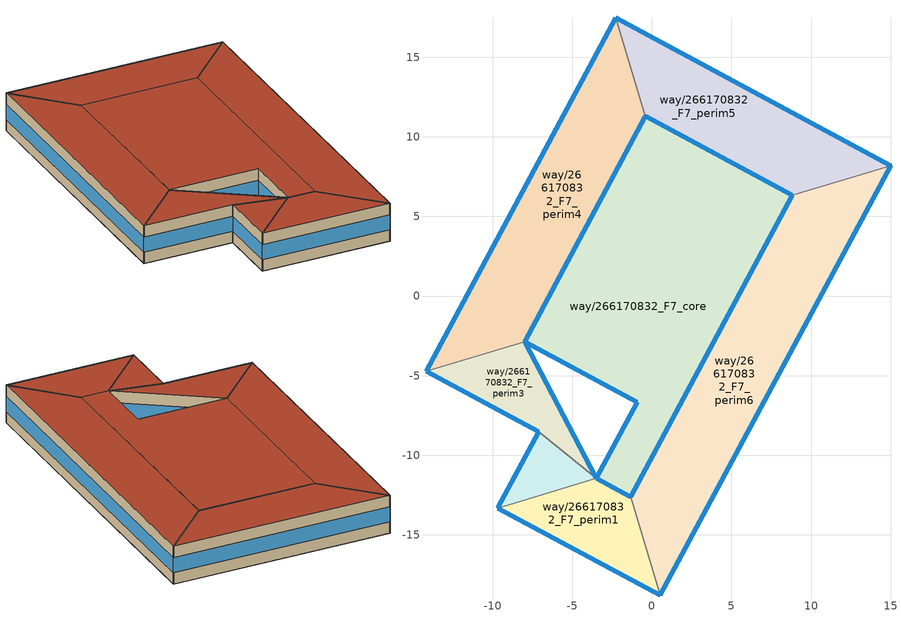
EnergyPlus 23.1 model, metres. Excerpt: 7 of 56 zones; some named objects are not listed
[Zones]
way/266170832_F7_perim1
 floor to way/266170832_F6_perim1 (Floor_Construction): 0.52,-18.79 -1.34,-12.6 -3.48,-11.45 -9.67,-13.31 z24.5
 wall outside (Wall_Construction): 0.52,-18.79 -9.67,-13.31 / -3.48,-11.45 -1.34,-12.6 z24.5:28
 wall to way/266170832_F7_perim6 (Wall_Construction): -1.34,-12.6 0.52,-18.79 z24.5:28
 wall to way/266170832_F7_perim2 (Wall_Construction): -9.67,-13.31 -3.48,-11.45 z24.5:28
 window (Window_Construction): 0.52,-18.79 -9.67,-13.32 / -3.48,-11.45 -1.34,-12.6 z25.55:26.95
 roof outside (Roof_Construction): -1.34,-12.6 0.52,-18.79 -9.67,-13.31 -3.48,-11.45 z28
way/266170832_F7_perim2
 floor to way/266170832_F6_perim2 (Floor_Construction): -3.48,-11.45 -7.1,-8.53 -9.67,-13.31 z24.5
 wall outside (Wall_Construction): -9.67,-13.31 -7.1,-8.53 z24.5:28
 wall to way/266170832_F7_perim3 (Wall_Construction): -7.1,-8.53 -3.48,-11.45 z24.5:28
 window (Window_Construction): -9.67,-13.31 -7.1,-8.53 z25.55:26.95
 roof outside (Roof_Construction): -3.48,-11.45 -9.67,-13.31 -7.1,-8.53 z28
way/266170832_F7_perim3
 floor to way/266170832_F6_perim3 (Floor_Construction): -3.48,-11.45 -8,-2.86 -14.19,-4.73 -7.1,-8.53 z24.5
 wall outside (Wall_Construction): -7.1,-8.53 -14.19,-4.73 / -8,-2.86 -3.48,-11.45 z24.5:28
 wall to way/266170832_F7_perim4 (Wall_Construction): -14.19,-4.73 -8,-2.86 z24.5:28
 window (Window_Construction): -7.1,-8.53 -14.18,-4.73 / -8,-2.87 -3.48,-11.45 z25.55:26.95
 roof outside (Roof_Construction): -8,-2.86 -3.48,-11.45 -7.1,-8.53 -14.19,-4.73 z28
way/266170832_F7_perim4
 floor to way/266170832_F6_perim4 (Floor_Construction): -8,-2.86 -0.4,11.29 -2.26,17.48 -14.19,-4.73 z24.5
 wall outside (Wall_Construction): -14.19,-4.73 -2.26,17.48 / -0.4,11.29 -8,-2.86 z24.5:28
 wall to way/266170832_F7_perim5 (Wall_Construction): -2.26,17.48 -0.4,11.29 z24.5:28
 window (Window_Construction): -14.18,-4.72 -2.27,17.47 / -0.4,11.28 -7.99,-2.86 z25.55:26.95
 roof outside (Roof_Construction): -2.26,17.48 -0.4,11.29 -8,-2.86 -14.19,-4.73 z28
way/266170832_F7_perim5
 floor to way/266170832_F6_perim5 (Floor_Construction): 15.03,8.19 -2.26,17.48 -0.4,11.29 8.84,6.33 z24.5
 wall outside (Wall_Construction): -2.26,17.48 15.03,8.19 / 8.84,6.33 -0.4,11.29 z24.5:28
 wall to way/266170832_F7_perim6 (Wall_Construction): 15.03,8.19 8.84,6.33 z24.5:28
 window (Window_Construction): -2.25,17.48 15.02,8.2 / 8.83,6.33 -0.39,11.29 z25.55:26.95
 roof outside (Roof_Construction): 15.03,8.19 8.84,6.33 -0.4,11.29 -2.26,17.48 z28
way/266170832_F7_perim6
 floor to way/266170832_F6_perim6 (Floor_Construction): 0.52,-18.79 15.03,8.19 8.84,6.33 -1.34,-12.6 z24.5
 wall outside (Wall_Construction): 15.03,8.19 0.52,-18.79 / -1.34,-12.6 8.84,6.33 z24.5:28
 window (Window_Construction): 15.02,8.18 0.53,-18.78 / -1.33,-12.59 8.83,6.32 z25.55:26.95
 roof outside (Roof_Construction): 15.03,8.19 0.52,-18.79 -1.34,-12.6 8.84,6.33 z28
way/266170832_F7_core
 floor to way/266170832_F6_core (Floor_Construction): 8.84,6.33 -1.34,-12.6 -3.48,-11.45 -0.91,-6.67 -8,-2.86 -0.4,11.29 z24.5
 wall outside (Wall_Construction): -8,-2.86 -0.91,-6.67 -3.48,-11.45 -1.34,-12.6 8.84,6.33 -0.4,11.29 -8,-2.86 z24.5:28
 window (Window_Construction): -7.99,-2.87 -0.91,-6.67 / -0.91,-6.67 -3.48,-11.45 / -3.48,-11.45 -1.34,-12.6 / -0.4,11.28 -7.99,-2.86 / 8.83,6.33 -0.39,11.29 / -1.33,-12.59 8.83,6.32 z25.55:26.95
 roof outside (Roof_Construction): -1.34,-12.6 8.84,6.33 -0.4,11.29 -8,-2.86 -0.91,-6.67 -3.48,-11.45 z28
[Building]
OpenUBEM_Building: North Axis=0; Terrain=City; Solar Distribution=FullExterior
[Site:Location]
New.York-Central.Park.Obs-Belvedere.Castle: Latitude=40.77889; Longitude=-73.9692; Time Zone=-5; Elevation=48
[SizingPeriod:WeatherFileDays]
AnnualSizingPeriod: Begin Month=1; Begin Day of Month=1; End Month=12; End Day of Month=31; Day of Week for Start Day=Monday; Use Weather File Daylight Saving Period=No; Use Weather File Rain and Snow Indicators=No
[SITE:WATERMAINSTEMPERATURE]
Calculation Method=CorrelationFromWeatherFile
[MATERIAL:NOMASS] Roughness=MediumRough; Thermal Absorptance=0.9; Solar Absorptance=0.7; Visible Absorptance=0.7
Name | Thermal Resistance
Roof_Assembly | 3.47222
Wall_Assembly | 1.73913
Floor_Assembly | 1.94932
[WINDOWMATERIAL:SIMPLEGLAZINGSYSTEM]
Window_Material: UFactor=3.236; Solar Heat Gain Coefficient=0.36; Visible Transmittance=0.6
[CONSTRUCTION]
Roof_Construction: Roof_Assembly
Wall_Construction: Wall_Assembly
Floor_Construction: Floor_Assembly
Window_Construction: Window_Material
[ZONE] Type=1; Multiplier=1; Ceiling Height=autocalculate; Volume=autocalculate; Floor Area=autocalculate; Part of Total Floor Area=Yes
way/266170832_F7_perim1; way/266170832_F7_perim2; way/266170832_F7_perim3; way/266170832_F7_perim4; way/266170832_F7_perim5; way/266170832_F7_perim6; way/266170832_F7_core
[PEOPLE] Number of People Schedule=Occupancy_Schedule_MediumOffice; Number of People Calculation Method=People/Area; People per Floor Area=0.0538213; Fraction Radiant=0.3; Sensible Heat Fraction=autocalculate; Activity Level Schedule=Activity_Level; Carbon Dioxide Generation Rate=3.82e-08; Enable ASHRAE 55 Comfort Warnings=No; Mean Radiant Temperature Calculation Type=ZoneAveraged; Clothing Insulation Calculation Method=ClothingInsulationSchedule; Cold Stress Temperature Threshold=15.56; Heat Stress Temperature Threshold=30
Name | Zone or ZoneList or Space or SpaceList
People_way/266170832_F7_core | way/266170832_F7_core
People_way/266170832_F7_perim1 | way/266170832_F7_perim1
People_way/266170832_F7_perim2 | way/266170832_F7_perim2
People_way/266170832_F7_perim3 | way/266170832_F7_perim3
People_way/266170832_F7_perim4 | way/266170832_F7_perim4
People_way/266170832_F7_perim5 | way/266170832_F7_perim5
People_way/266170832_F7_perim6 | way/266170832_F7_perim6
[LIGHTS] Schedule=Lighting_Schedule_MediumOffice; Design Level Calculation Method=Watts/Area; Watts per Zone Floor Area=10.76; Return Air Fraction=0; Fraction Radiant=0.42; Fraction Visible=0; Fraction Replaceable=1; EndUse Subcategory=General; Return Air Fraction Calculated from Plenum Temperature=No; Return Air Fraction Function of Plenum Temperature Coefficient 1=0; Return Air Fraction Function of Plenum Temperature Coefficient 2=0
Name | Zone or ZoneList or Space or SpaceList
Lights_way/266170832_F7_core | way/266170832_F7_core
Lights_way/266170832_F7_perim1 | way/266170832_F7_perim1
Lights_way/266170832_F7_perim2 | way/266170832_F7_perim2
Lights_way/266170832_F7_perim3 | way/266170832_F7_perim3
Lights_way/266170832_F7_perim4 | way/266170832_F7_perim4
Lights_way/266170832_F7_perim5 | way/266170832_F7_perim5
Lights_way/266170832_F7_perim6 | way/266170832_F7_perim6
[ELECTRICEQUIPMENT] Schedule=Equipment_Schedule_MediumOffice; Design Level Calculation Method=Watts/Area; Watts per Zone Floor Area=10.76; Fraction Latent=0; Fraction Radiant=0.5; Fraction Lost=0; EndUse Subcategory=General
Name | Zone or ZoneList or Space or SpaceList
Equipment_way/266170832_F7_core | way/266170832_F7_core
Equipment_way/266170832_F7_perim1 | way/266170832_F7_perim1
Equipment_way/266170832_F7_perim2 | way/266170832_F7_perim2
Equipment_way/266170832_F7_perim3 | way/266170832_F7_perim3
Equipment_way/266170832_F7_perim4 | way/266170832_F7_perim4
Equipment_way/266170832_F7_perim5 | way/266170832_F7_perim5
Equipment_way/266170832_F7_perim6 | way/266170832_F7_perim6
[ZONEINFILTRATION:DESIGNFLOWRATE] Schedule=Infiltration_Schedule_MediumOffice; Design Flow Rate Calculation Method=Flow/ExteriorWallArea; Flow Rate per Exterior Surface Area=0.000285; Constant Term Coefficient=1; Temperature Term Coefficient=0; Velocity Term Coefficient=0; Velocity Squared Term Coefficient=0
Name | Zone or ZoneList or Space or SpaceList
Infiltration_way/266170832_F7_core | way/266170832_F7_core
Infiltration_way/266170832_F7_perim1 | way/266170832_F7_perim1
Infiltration_way/266170832_F7_perim2 | way/266170832_F7_perim2
Infiltration_way/266170832_F7_perim3 | way/266170832_F7_perim3
Infiltration_way/266170832_F7_perim4 | way/266170832_F7_perim4
Infiltration_way/266170832_F7_perim5 | way/266170832_F7_perim5
Infiltration_way/266170832_F7_perim6 | way/266170832_F7_perim6
[HVACTEMPLATE:THERMOSTAT] Heating Setpoint Schedule=Heating_Setpoint_MediumOffice; Cooling Setpoint Schedule=Cooling_Setpoint_MediumOffice
way/266170832_F7_perim5_Thermostat; way/266170832_F0_perim6_Thermostat; way/266170832_F1_perim6_Thermostat; way/266170832_F2_perim6_Thermostat; way/266170832_F3_perim6_Thermostat; way/266170832_F4_perim6_Thermostat; way/266170832_F5_perim6_Thermostat; way/266170832_F6_perim6_Thermostat; way/266170832_F7_perim6_Thermostat
[HVACTEMPLATE:ZONE:VAV] Template VAV System=way/266170832_PVAV_Sys; Supply Air Maximum Flow Rate=autosize; Zone Minimum Air Flow Input Method=Constant; Constant Minimum Air Flow Fraction=0.3; Outdoor Air Method=Flow/Person; Outdoor Air Flow Rate per Person=0.01; Outdoor Air Flow Rate per Zone Floor Area=0; Outdoor Air Flow Rate per Zone=0; Reheat Coil Type=Electric; Damper Heating Action=Reverse; Baseboard Heating Type=None; Baseboard Heating Capacity=autosize; Zone Cooling Design Supply Air Temperature Input Method=SystemSupplyAirTemperature; Zone Cooling Design Supply Air Temperature=12.8; Zone Cooling Design Supply Air Temperature Difference=11.11; Zone Heating Design Supply Air Temperature Input Method=SupplyAirTemperature; Zone Heating Design Supply Air Temperature=50; Zone Heating Design Supply Air Temperature Difference=30
Name | Template Thermostat
way/266170832_F7_core | way/266170832_F7_core_Thermostat
way/266170832_F7_perim1 | way/266170832_F7_perim1_Thermostat
way/266170832_F7_perim2 | way/266170832_F7_perim2_Thermostat
way/266170832_F7_perim3 | way/266170832_F7_perim3_Thermostat
way/266170832_F7_perim4 | way/266170832_F7_perim4_Thermostat
way/266170832_F7_perim5 | way/266170832_F7_perim5_Thermostat
way/266170832_F7_perim6 | way/266170832_F7_perim6_Thermostat
[HVACTEMPLATE:SYSTEM:PACKAGEDVAV]
way/266170832_PVAV_Sys: Supply Fan Maximum Flow Rate=autosize; Supply Fan Minimum Flow Rate=autosize; Supply Fan Placement=DrawThrough; Supply Fan Total Efficiency=0.6084; Supply Fan Delta Pressure=1389.42; Supply Fan Motor Efficiency=0.9; Supply Fan Motor in Air Stream Fraction=1; Cooling Coil Type=TwoSpeedDX; Cooling Coil Design Setpoint=12.8; Cooling Coil Gross Rated Total Capacity=autosize; Cooling Coil Gross Rated Sensible Heat Ratio=autosize; Cooling Coil Gross Rated COP=3.73922; Heating Coil Type=Electric; Heating Coil Design Setpoint=10; Heating Coil Capacity=autosize; Gas Heating Coil Efficiency=0.8; Gas Heating Coil Parasitic Electric Load=0; Maximum Outdoor Air Flow Rate=autosize; Minimum Outdoor Air Flow Rate=autosize; Minimum Outdoor Air Control Type=ProportionalMinimum; Economizer Type=DifferentialDryBulb; Economizer Lockout=NoLockout; Supply Fan PartLoad Power Coefficients=InletVaneDampers; Night Cycle Control=StayOff; Heat Recovery Type=None; Sensible Heat Recovery Effectiveness=0.7; Latent Heat Recovery Effectiveness=0.65; Cooling Coil Setpoint Reset Type=Warmest; Heating Coil Setpoint Reset Type=None; Dehumidification Control Type=None; Dehumidification Setpoint=60; Humidifier Type=None; Humidifier Rated Capacity=1e-06; Humidifier Rated Electric Power=autosize; Humidifier Setpoint=30; Sizing Option=NonCoincident; Return Fan=No; Return Fan Total Efficiency=0.7; Return Fan Delta Pressure=500; Return Fan Motor Efficiency=0.9; Return Fan Motor in Air Stream Fraction=1; Return Fan PartLoad Power Coefficients=InletVaneDampers
[WATERUSE:CONNECTIONS]
DHW_WaterConn_MediumOffice: Hot Water Supply Temperature Schedule=OpenUBEM_DHW_Setpoint; Drain Water Heat Exchanger Type=None; Drain Water Heat Exchanger Destination=Plant; Water Use Equipment 1=DHW_WaterUse_MediumOffice
[SCHEDULE:COMPACT]
Occupancy_Schedule_MediumOffice: Through: 12/31, For: Weekdays, Until: 06:00, 0, Until: 07:00, 0.1, Until: 08:00, 0.2, Until: 12:00, 0.95, Until: 13:00, 0.5, Until: 17:00, 0.95, Until: 18:00, 0.3, Until: 22:00, 0.1, Until: 24:00, 0.05, For: Saturday, Until: 06:00, 0, Until: 08:00, 0.1, Until: 12:00, 0.3, Until: 17:00, 0.1, Until: 19:00, 0.05, Until: 24:00, 0, For: AllOtherDays, Until: 06:00, 0, Until: 18:00, 0.05, Until: 24:00, 0
Lighting_Schedule_MediumOffice: Through: 12/31, For: Weekdays, Until: 05:00, 0.04184, Until: 07:00, 0.08368, Until: 08:00, 0.25105, Until: 17:00, 0.75314, Until: 18:00, 0.41841, Until: 20:00, 0.25105, Until: 22:00, 0.16736, Until: 23:00, 0.08368, Until: 24:00, 0.04184, For: Saturday, Until: 06:00, 0.04184, Until: 08:00, 0.08368, Until: 12:00, 0.25105, Until: 17:00, 0.12552, Until: 24:00, 0.04184, For: AllOtherDays, Until: 24:00, 0.04184
Equipment_Schedule_MediumOffice: Through: 12/31, For: Weekdays, Until: 06:00, 0.307674, Until: 08:00, 0.381235, Until: 12:00, 0.857778, Until: 13:00, 0.76247, Until: 17:00, 0.857778, Until: 18:00, 0.476543, Until: 24:00, 0.381235, For: Saturday, Until: 06:00, 0.230755, Until: 08:00, 0.381235, Until: 12:00, 0.476543, Until: 17:00, 0.33358, Until: 19:00, 0.285926, Until: 24:00, 0.230755, For: AllOtherDays, Until: 06:00, 0.230755, Until: 18:00, 0.285926, Until: 24:00, 0.230755
Heating_Setpoint_MediumOffice: Through: 12/31, For: Weekdays, Until: 06:00, 15.6, Until: 07:00, 21.1, Until: 08:00, 21.1, Until: 12:00, 21.1, Until: 13:00, 21.1, Until: 17:00, 21.1, Until: 19:00, 21.1, Until: 24:00, 15.6, For: Saturday, Until: 06:00, 15.6, Until: 08:00, 21.1, Until: 12:00, 21.1, Until: 17:00, 21.1, Until: 19:00, 21.1, Until: 24:00, 15.6, For: AllOtherDays, Until: 06:00, 15.6, Until: 18:00, 21.1, Until: 24:00, 15.6
Cooling_Setpoint_MediumOffice: Through: 12/31, For: Weekdays, Until: 06:00, 29.4, Until: 07:00, 23.9, Until: 08:00, 23.9, Until: 12:00, 23.9, Until: 13:00, 23.9, Until: 17:00, 23.9, Until: 18:00, 23.9, Until: 22:00, 23.9, Until: 24:00, 23.9, For: Saturday, Until: 06:00, 29.4, Until: 08:00, 23.9, Until: 12:00, 23.9, Until: 17:00, 23.9, Until: 19:00, 23.9, Until: 24:00, 29.4, For: AllOtherDays, Until: 06:00, 29.4, Until: 18:00, 23.9, Until: 24:00, 29.4
Infiltration_Schedule_MediumOffice: Through: 12/31, For: Weekdays, Until: 06:00, 1, Until: 07:00, 0.25, Until: 08:00, 0.25, Until: 12:00, 0.25, Until: 13:00, 0.25, Until: 17:00, 0.25, Until: 18:00, 0.25, Until: 22:00, 0.25, Until: 24:00, 0.25, For: Saturday, Until: 06:00, 1, Until: 08:00, 0.25, Until: 12:00, 0.25, Until: 17:00, 0.25, Until: 19:00, 0.25, Until: 24:00, 1, For: AllOtherDays, Until: 06:00, 1, Until: 18:00, 0.25, Until: 24:00, 1
[Schedule:Constant]
Activity_Level: Hourly Value=120
[SCHEDULE:CONSTANT]
OpenUBEM_DHW_Setpoint: Hourly Value=60
